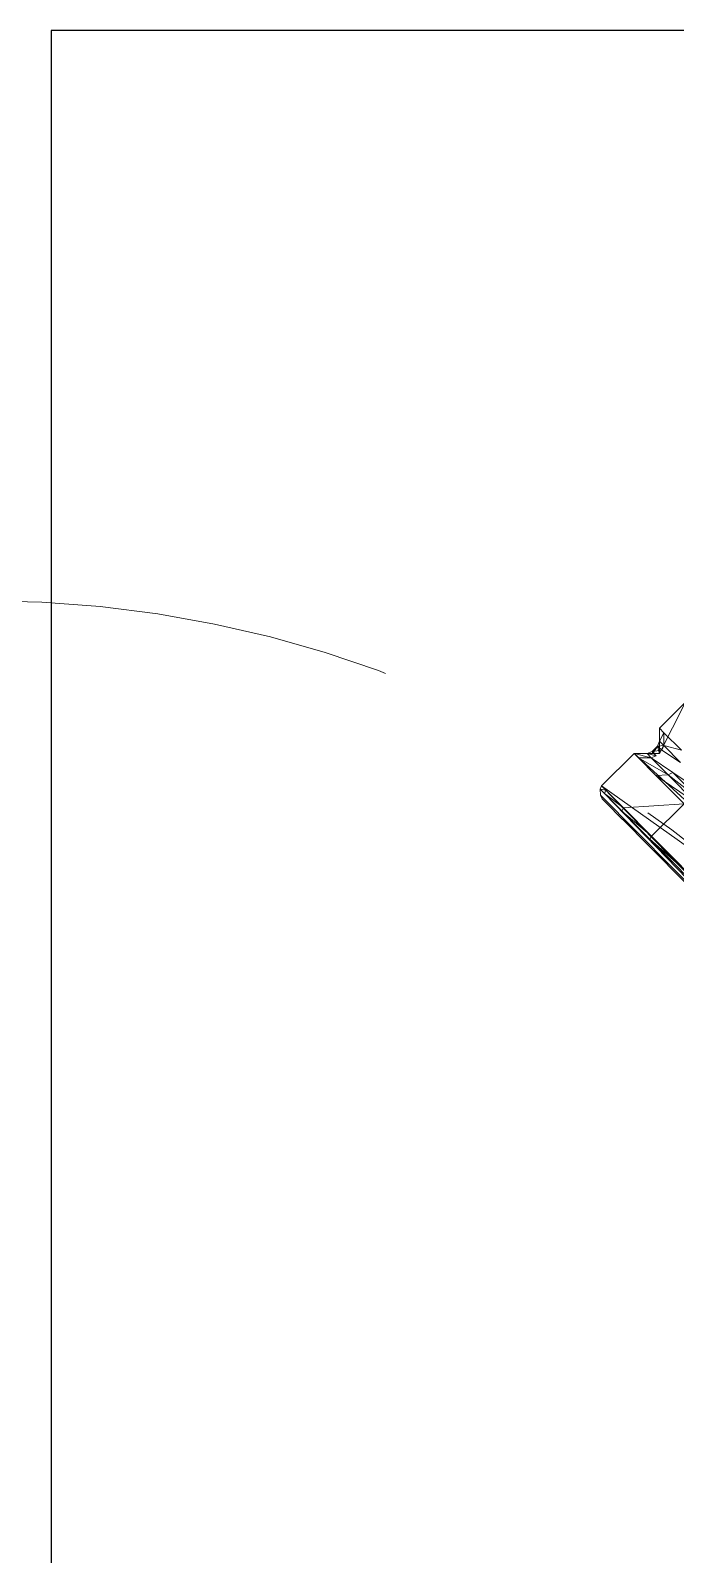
# Model space of a CAD drawing. Header units: millimetres. Extents: x 233224 to 234067, y -13631 to -11613.
# Drawn here: x 233569.52 to 233581.32, y -13180.79 to -13152.92 of the extents above; entities that cross this region are included whole.
import ezdxf

# ---------------------------------------------------------------- set-up
doc = ezdxf.new("R2010")
doc.units = ezdxf.units.MM
doc.header["$MEASUREMENT"] = 0
doc.linetypes.add('Hidden Line', pattern=[195.611112, 141.111112, -54.5])
doc.layers.add('Doseme - BA', color=7, linetype='Continuous')
doc.layers.add('Structural - Bearing', color=7, linetype='Continuous')
doc.layers.add('Doseme - BA_Pen_No__41', color=7, linetype='Continuous', lineweight=25)
doc.layers.add('Int - Furniture _Pen_No__75', color=6, linetype='Continuous', lineweight=20)
doc.layers.add('Structural - Bearing_Pen_No__87', color=7, linetype='Continuous', lineweight=20, true_color=0x6a6a6a)

# ---------------------------------------------------------------- blocks, each defined once
blk = doc.blocks.new('Wall_49', base_point=(229138.11, -9351.81))
at = {"layer": 'Structural - Bearing_Pen_No__87', "linetype": 'Hidden Line'}
blk.add_arc((229138.11, -9341.81), 210.76, 270, 90, dxfattribs=at)
blk = doc.blocks.new('Slab_125', base_point=(229800.69, -9676.81))
at = {"layer": 'Doseme - BA_Pen_No__41', "linetype": 'Continuous', "flags": 128}
blk.add_lwpolyline([(229800.69, -9676.81), (229800.69, -9026.81), (229150.69, -9026.81), (229150.69, -9676.81)], close=True, dxfattribs=at)
blk = doc.blocks.new('kalin masa ayak')
at = {"layer": 'Int - Furniture _Pen_No__75', "linetype": 'Continuous'}
for p, q in [((223.7, 75.02), (212.44, 9.8)), ((213.03, 8.87), (224.48, 75.17)), ((213.21, 9.96), (223.7, 75.02)), ((213.58, 8.49), (224.48, 75.17)), ((225.09, 75.16), (213.58, 8.49)), ((213.58, 8.49), (236.61, 73.17)), ((236.61, 73.17), (221.86, 7.07)), ((214.42, 22.71), (216, 31.89)), ((217.39, 30.57), (215.22, 21.57)), ((213.21, 15.7), (214.42, 22.71)), ((215.22, 21.57), (213.98, 14.41)), ((215.79, 21.29), (213.98, 14.41)), ((214.55, 14.1), (215.79, 21.29)), ((214.55, 14.1), (224.07, 19.86)), ((215.79, 21.29), (215.22, 21.57)), ((224.07, 19.86), (215.79, 21.29)), ((225.93, 20.82), (222.83, 12.66)), ((224.07, 19.86), (222.83, 12.66)), ((224.72, 13.81), (226.87, 20.93)), ((225.93, 20.82), (224.72, 13.81)), ((225.66, 13.97), (226.87, 20.93)), ((225.66, 13.97), (228.26, 20.69)), ((212.47, 11.42), (213.2, 15.7)), ((213.98, 14.41), (213.21, 9.96)), ((214.55, 14.1), (213.21, 9.96)), ((214.55, 14.1), (213.98, 14.41)), ((223.97, 9.53), (225.66, 13.97)), ((225.66, 13.97), (224.72, 13.81)), ((212.31, 10.51), (212.47, 11.42)), ((224.72, 13.81), (222.06, 8.18)), ((222.83, 12.66), (222.06, 8.18)), ((224.72, 13.81), (222.83, 12.66)), ((224.72, 13.81), (223.97, 9.53)), ((226.33, 9.49), (227.89, 13.26)), ((227.16, 8.98), (227.89, 13.26)), ((227.16, 8.98), (229.28, 11.55)), ((228.51, 7.08), (229.28, 11.55)), ((212.31, 10.51), (212.44, 9.8)), ((213.03, 8.87), (212.44, 9.8)), ((213.21, 9.96), (213.03, 8.87)), ((213.77, 9.62), (213.03, 8.87)), ((213.58, 8.49), (213.03, 8.87)), ((213.77, 9.62), (213.21, 9.96)), ((221.86, 7.07), (213.58, 8.49)), ((221.86, 7.07), (225.65, 9.74)), ((223.97, 9.53), (221.86, 7.07)), ((223.8, 8.46), (221.86, 7.07)), ((223.97, 9.53), (222.06, 8.18)), ((223.8, 8.46), (224.93, 9.73)), ((223.97, 9.53), (223.8, 8.46)), ((223.8, 8.46), (224.67, 9.07)), ((223.8, 8.46), (224.76, 8.68)), ((224.93, 9.73), (223.97, 9.53)), ((224.67, 9.07), (225.65, 9.74)), ((224.67, 9.07), (226.15, 8.44)), ((224.67, 9.07), (224.76, 8.68)), ((224.76, 8.68), (224.93, 9.73)), ((224.76, 8.68), (226.33, 9.49)), ((224.76, 8.68), (226.15, 8.44)), ((225.65, 9.74), (234.95, 4.8)), ((225.65, 9.74), (228.32, 5.95)), ((225.65, 9.74), (226.35, 8.78)), ((225.65, 9.74), (226.15, 8.44)), ((226.33, 9.49), (226.15, 8.44)), ((226.15, 8.44), (227.16, 8.98)), ((226.15, 8.44), (226.35, 8.78)), ((226.15, 8.44), (226.96, 7.92)), ((227.16, 8.98), (226.33, 9.49)), ((228.32, 5.95), (226.35, 8.78)), ((226.35, 8.78), (226.96, 7.92)), ((226.96, 7.92), (227.16, 8.98)), ((228.51, 7.08), (227.16, 8.98)), ((222.06, 8.18), (221.86, 7.07)), ((226.96, 7.92), (228.51, 7.08)), ((228.32, 5.95), (226.96, 7.92)), ((228.32, 5.95), (228.51, 7.08)), ((234.95, 4.8), (228.32, 5.95))]:
    blk.add_line(p, q, dxfattribs=at)

msp = doc.modelspace()

# ---------------------------------------------------------------- block references
at = {"layer": 'Doseme - BA', "linetype": 'Continuous', "xscale": 0.1, "yscale": 0.1, "zscale": 0.1}
msp.add_blockref('Slab_125', (233634.898, -13217.925), dxfattribs=at)
at = {"layer": 'Int - Furniture _Pen_No__75', "linetype": 'Continuous', "xscale": -0.1, "yscale": 0.1, "zscale": 100, "rotation": 214.9793690535333}
msp.add_blockref('kalin masa ayak', (233561.976, -13178.282), dxfattribs=at)
at = {"layer": 'Structural - Bearing', "xscale": 0.1, "yscale": 0.1, "zscale": 0.1}
msp.add_blockref('Wall_49', (233568.64, -13185.425), dxfattribs=at)

doc.saveas('drawing.dxf')
